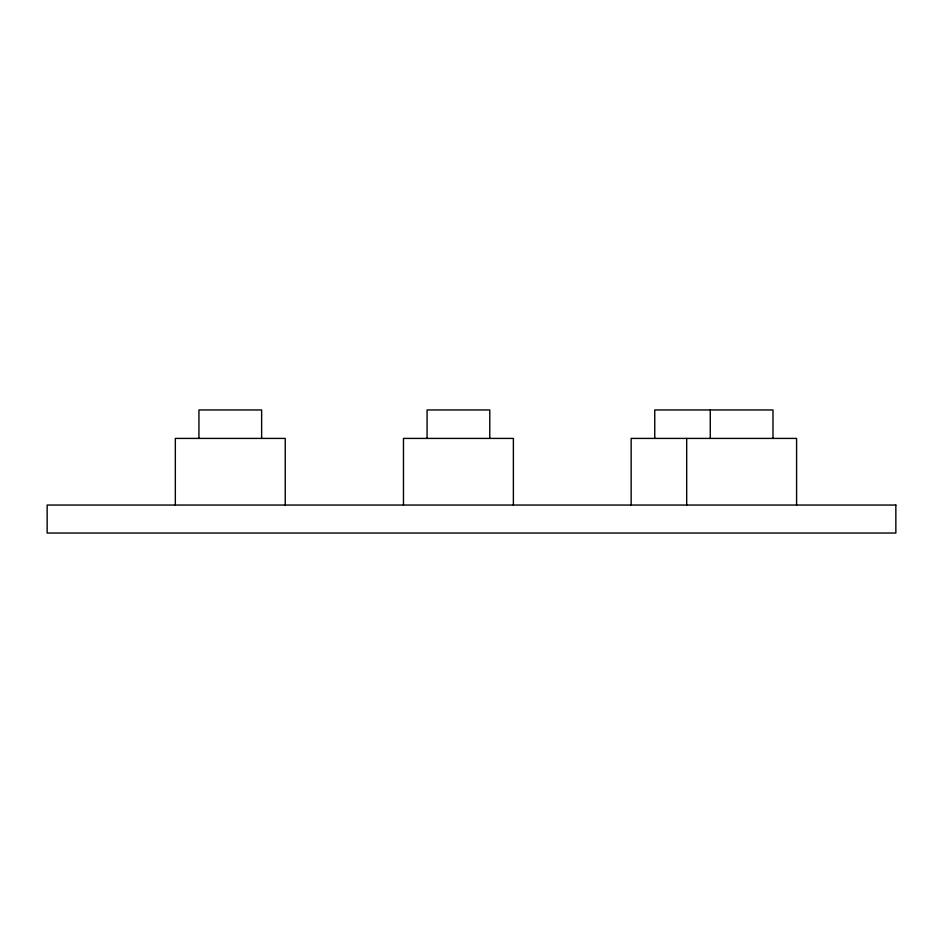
<?xml version="1.0" encoding="UTF-8"?>
<svg xmlns="http://www.w3.org/2000/svg" width="943" height="943" viewBox="0 0 943 943"><rect width="100%" height="100%" fill="white"/><g stroke="black" fill="none" stroke-linecap="round" stroke-linejoin="round"><path stroke-width="1.41" d="M796.587 505.047L796.587 438.412L631.15 438.412L631.15 505.047M772.989 438.412L772.989 409.957L654.748 409.957L654.748 438.412M710.279 409.957L710.279 438.412M686.681 438.412L686.681 505.047M513.381 505.047L513.381 438.412L403.474 438.412L403.474 505.047M489.782 438.412L489.782 409.957L427.073 409.957L427.073 438.412M285.234 505.047L285.234 438.412L175.339 438.412L175.339 505.047M261.635 438.412L261.635 409.957L198.938 409.957L198.938 438.412M895.85 505.047L47.15 505.047L47.15 533.043L895.85 533.043L895.85 505.047"/></g></svg>
